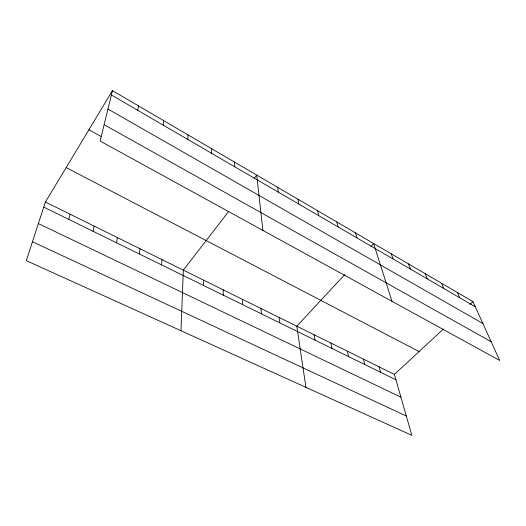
<?xml version="1.0" encoding="UTF-8"?>
<svg xmlns="http://www.w3.org/2000/svg" width="526" height="526" viewBox="0 0 526 526"><rect width="100%" height="100%" fill="white"/><g stroke="black" fill="none" stroke-linecap="round" stroke-linejoin="round"><path stroke-width="0.79" d="M203.496 285.447L203.509 280.115M180.977 330.729L183.337 270.154L228.652 211.445M187.848 139.489L188.038 134.886M161.561 264.88L161.975 259.601M163.198 125.135L163.658 120.618M139.364 253.999L140.001 248.745M116.516 242.795L117.39 237.574M137.727 110.309L138.476 105.877M92.99 231.256L94.108 226.075M112.459 90.65L100.111 141.027L499.7 360.461L472.959 301.641L112.459 90.65L45.42 202.023L26.3 260.64L411.845 435.35L394.415 374.413L45.42 202.023M68.748 219.368L70.129 214.233M254.222 178.327L256.721 175.086L262.895 230.421M344.701 274.644L296.802 326.192L305.941 387.36M370.922 246.424L373.631 243.505L391.975 301.299M394.415 374.413L443.392 329.039M469.968 304.416L472.959 301.641M32.467 241.743L406.315 416.033M38.385 223.583L400.924 397.183M43.757 207.119L395.966 379.825M66.158 167.564L419.064 351.572M88.907 129.771L100.992 136.444M104.128 124.655L491.185 341.729M107.948 109.04L482.907 323.523M111.394 94.976L475.32 306.836M457.456 292.568L459.711 297.749M441.551 283.258L443.694 288.426M425.238 273.711L427.257 278.852M408.492 263.907L410.379 269.029M391.291 253.848L393.047 258.937M355.484 232.886L356.937 237.923M379.101 366.846L380.541 372.263M336.831 221.972L338.126 226.969M363.427 359.107L364.755 364.525M317.651 210.748L318.776 215.699M347.37 351.177L348.58 356.589M330.926 343.051L332.005 348.462M297.926 199.203L298.86 204.114M314.075 334.727L315.021 340.138M277.623 187.315L278.366 192.181M279.089 317.448L279.747 322.839M260.922 308.473L261.429 313.851M234.537 162.1L234.846 166.841M242.282 299.268L242.624 304.633M223.155 289.819L223.32 295.171M211.649 148.707L211.722 153.382"/></g></svg>
